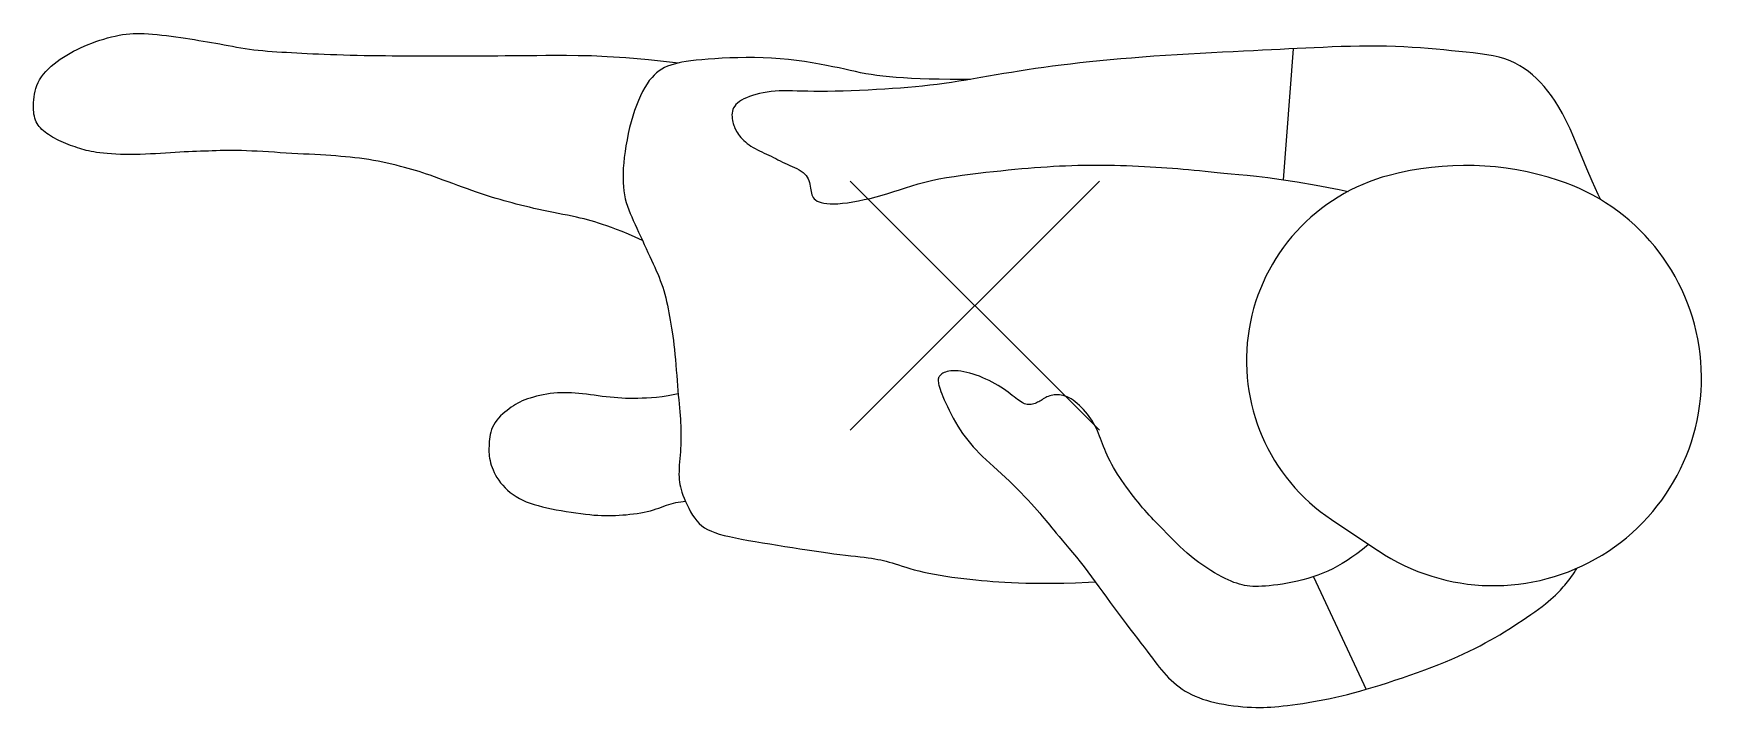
# Model space of a CAD drawing. Header units: inches. Extents: x -30 to 556, y -401 to 74.
# Drawn here: x 125.7 to 176.4, y -368.5 to -348 of the extents above; entities that cross this region are included whole.
import ezdxf

# ---------------------------------------------------------------- set-up
doc = ezdxf.new("R2010")
doc.units = ezdxf.units.IN
doc.header["$MEASUREMENT"] = 0
doc.layers.add('Block origin', color=7, linetype='Continuous')
doc.styles.add('ATTR', font='romans.shx', dxfattribs={"width": 0.8, "height": 1.735066})

# ---------------------------------------------------------------- blocks, each defined once
blk = doc.blocks.new('Person 7 Woman Sitting PV')
at = {"color": 7}
for p, q in [((-26.258, 8.106), (-26.141, 8.137)), ((-26.141, 8.137), (-26.025, 8.164)), ((-26.025, 8.164), (-25.913, 8.187)), ((-25.913, 8.187), (-25.803, 8.216)), ((-25.803, 8.216), (-25.696, 8.22)), ((-25.696, 8.22), (-25.59, 8.231)), ((-25.59, 8.231), (-25.483, 8.238)), ((-25.483, 8.238), (-25.375, 8.242)), ((-25.375, 8.242), (-25.263, 8.242)), ((-25.263, 8.242), (-25.147, 8.238)), ((-25.147, 8.238), (-25.025, 8.231)), ((-25.025, 8.231), (-24.896, 8.221)), ((-24.896, 8.221), (-24.761, 8.209)), ((-24.761, 8.209), (-24.621, 8.194)), ((-24.621, 8.194), (-24.478, 8.177)), ((-24.478, 8.177), (-24.334, 8.158)), ((-24.334, 8.158), (-24.189, 8.139)), ((-24.189, 8.139), (-24.045, 8.118)), ((-27.497, 7.589), (-27.395, 7.649)), ((-27.395, 7.649), (-27.291, 7.705)), ((-27.291, 7.705), (-27.184, 7.76)), ((-27.184, 7.76), (-27.076, 7.811)), ((-27.076, 7.811), (-26.964, 7.861)), ((-26.964, 7.861), (-26.85, 7.908)), ((-26.85, 7.908), (-26.734, 7.953)), ((-26.734, 7.953), (-26.616, 7.995)), ((-26.616, 7.995), (-26.497, 8.035)), ((-26.497, 8.035), (-26.377, 8.072)), ((-26.377, 8.072), (-26.258, 8.106)), ((-24.045, 8.118), (-23.903, 8.097)), ((-23.903, 8.097), (-23.764, 8.076)), ((-23.764, 8.076), (-23.629, 8.055)), ((-23.629, 8.055), (-23.496, 8.034)), ((-23.496, 8.034), (-23.366, 8.013)), ((-23.366, 8.013), (-23.238, 7.991)), ((-23.238, 7.991), (-23.111, 7.969)), ((-23.111, 7.969), (-22.984, 7.947)), ((-22.984, 7.947), (-22.859, 7.924)), ((-22.859, 7.924), (-22.733, 7.901)), ((-22.733, 7.901), (-22.607, 7.878)), ((-22.607, 7.878), (-22.481, 7.854)), ((-22.481, 7.854), (-22.353, 7.832)), ((-22.353, 7.832), (-22.225, 7.81)), ((-22.225, 7.81), (-22.096, 7.789)), ((-22.096, 7.789), (-21.964, 7.769)), ((-21.964, 7.769), (-21.831, 7.751)), ((-21.831, 7.751), (-21.696, 7.736)), ((-21.696, 7.736), (-21.559, 7.722)), ((-21.559, 7.722), (-21.42, 7.709)), ((-21.42, 7.709), (-21.278, 7.698)), ((-21.278, 7.698), (-21.134, 7.688)), ((-21.134, 7.688), (-20.987, 7.679)), ((-20.987, 7.679), (-20.839, 7.671)), ((-20.839, 7.671), (-20.687, 7.662)), ((-20.687, 7.662), (-20.533, 7.654)), ((-20.533, 7.654), (-20.375, 7.645)), ((-20.375, 7.645), (-20.213, 7.637)), ((-20.213, 7.637), (-20.047, 7.629)), ((-20.047, 7.629), (-19.875, 7.622)), ((-19.875, 7.622), (-19.697, 7.614)), ((-19.697, 7.614), (-19.512, 7.607)), ((6.471, 7.617), (6.12, 7.596)), ((6.82, 7.636), (6.471, 7.617)), ((7.164, 7.655), (6.82, 7.636)), ((7.5, 7.672), (7.164, 7.655)), ((7.824, 7.689), (7.5, 7.672)), ((8.135, 7.704), (7.824, 7.689)), ((8.43, 7.719), (8.135, 7.704)), ((8.712, 7.733), (8.43, 7.719)), ((8.982, 7.747), (8.712, 7.733)), ((9.245, 7.76), (8.982, 7.747)), ((9.503, 7.772), (9.245, 7.76)), ((9.347, 3.807), (9.65, 7.779)), ((9.758, 7.785), (9.503, 7.772)), ((10.015, 7.797), (9.758, 7.785)), ((10.276, 7.809), (10.015, 7.797)), ((10.544, 7.821), (10.276, 7.809)), ((10.815, 7.833), (10.544, 7.821)), ((11.09, 7.843), (10.815, 7.833)), ((11.368, 7.851), (11.09, 7.843)), ((11.645, 7.858), (11.368, 7.851)), ((11.922, 7.861), (11.645, 7.858)), ((12.196, 7.861), (11.922, 7.861)), ((12.465, 7.858), (12.196, 7.861)), ((12.729, 7.849), (12.465, 7.858)), ((12.987, 7.837), (12.729, 7.849)), ((13.239, 7.822), (12.987, 7.837)), ((13.486, 7.804), (13.239, 7.822)), ((13.728, 7.784), (13.486, 7.804)), ((13.966, 7.763), (13.728, 7.784)), ((14.199, 7.742), (13.966, 7.763)), ((14.428, 7.72), (14.199, 7.742)), ((14.654, 7.699), (14.428, 7.72)), ((14.874, 7.678), (14.654, 7.699)), ((15.089, 7.655), (14.874, 7.678)), ((15.297, 7.628), (15.089, 7.655)), ((15.497, 7.598), (15.297, 7.628)), ((-28.13, 7.091), (-28.052, 7.17)), ((-28.052, 7.17), (-27.969, 7.247)), ((-27.969, 7.247), (-27.881, 7.321)), ((-27.881, 7.321), (-27.789, 7.393)), ((-27.789, 7.393), (-27.693, 7.461)), ((-27.693, 7.461), (-27.596, 7.527)), ((-27.596, 7.527), (-27.497, 7.589)), ((-19.512, 7.607), (-19.319, 7.601)), ((-19.319, 7.601), (-19.119, 7.595)), ((-19.119, 7.595), (-18.911, 7.589)), ((-18.911, 7.589), (-18.7, 7.584)), ((-18.7, 7.584), (-18.486, 7.58)), ((-18.486, 7.58), (-18.271, 7.576)), ((-18.271, 7.576), (-18.058, 7.572)), ((-18.058, 7.572), (-17.849, 7.57)), ((-17.849, 7.57), (-17.644, 7.567)), ((-17.644, 7.567), (-17.447, 7.565)), ((-17.447, 7.565), (-17.255, 7.564)), ((-17.255, 7.564), (-17.067, 7.563)), ((-17.067, 7.563), (-16.882, 7.562)), ((-16.882, 7.562), (-16.697, 7.562)), ((-16.697, 7.562), (-16.511, 7.562)), ((-16.511, 7.562), (-16.323, 7.562)), ((-16.323, 7.562), (-16.131, 7.562)), ((-16.131, 7.562), (-15.934, 7.562)), ((-15.934, 7.562), (-15.731, 7.562)), ((-15.731, 7.562), (-15.524, 7.562)), ((-15.524, 7.562), (-15.313, 7.562)), ((-15.313, 7.562), (-15.099, 7.563)), ((-15.099, 7.563), (-14.883, 7.564)), ((-14.883, 7.564), (-14.665, 7.565)), ((-14.665, 7.565), (-14.445, 7.567)), ((-14.445, 7.567), (-14.225, 7.57)), ((-14.225, 7.57), (-14, 7.572)), ((-14, 7.572), (-13.768, 7.575)), ((-13.768, 7.575), (-13.524, 7.577)), ((-13.524, 7.577), (-13.266, 7.579)), ((-13.266, 7.579), (-12.99, 7.581)), ((-12.99, 7.581), (-12.692, 7.582)), ((-12.692, 7.582), (-12.368, 7.581)), ((-12.368, 7.581), (-12.013, 7.579)), ((-12.013, 7.579), (-11.609, 7.57)), ((-11.609, 7.57), (-11.133, 7.549)), ((-11.133, 7.549), (-10.564, 7.512)), ((-10.564, 7.512), (-9.883, 7.453)), ((-9.883, 7.453), (-9.067, 7.367)), ((-9.564, 7.111), (-9.641, 7.051)), ((-9.483, 7.163), (-9.564, 7.111)), ((-9.398, 7.209), (-9.483, 7.163)), ((-9.307, 7.249), (-9.398, 7.209)), ((-9.21, 7.284), (-9.307, 7.249)), ((-9.107, 7.316), (-9.21, 7.284)), ((-8.995, 7.344), (-9.107, 7.316)), ((-9.067, 7.367), (-8.952, 7.353)), ((-8.874, 7.369), (-8.995, 7.344)), ((-8.742, 7.391), (-8.874, 7.369)), ((-8.598, 7.411), (-8.742, 7.391)), ((-8.44, 7.43), (-8.598, 7.411)), ((-8.268, 7.446), (-8.44, 7.43)), ((-8.079, 7.462), (-8.268, 7.446)), ((-7.874, 7.476), (-8.079, 7.462)), ((-7.654, 7.49), (-7.874, 7.476)), ((-7.421, 7.5), (-7.654, 7.49)), ((-7.178, 7.508), (-7.421, 7.5)), ((-6.928, 7.512), (-7.178, 7.508)), ((-6.673, 7.512), (-6.928, 7.512)), ((-6.415, 7.506), (-6.673, 7.512)), ((1.586, 7.14), (1.345, 7.103)), ((1.834, 7.177), (1.586, 7.14)), ((2.087, 7.213), (1.834, 7.177)), ((2.347, 7.248), (2.087, 7.213)), ((2.615, 7.283), (2.347, 7.248)), ((2.892, 7.316), (2.615, 7.283)), ((3.178, 7.349), (2.892, 7.316)), ((3.474, 7.381), (3.178, 7.349)), ((3.779, 7.413), (3.474, 7.381)), ((4.093, 7.443), (3.779, 7.413)), ((4.414, 7.472), (4.093, 7.443)), ((4.743, 7.499), (4.414, 7.472)), ((5.078, 7.526), (4.743, 7.499)), ((5.421, 7.551), (5.078, 7.526)), ((5.768, 7.574), (5.421, 7.551)), ((6.12, 7.596), (5.768, 7.574)), ((15.689, 7.562), (15.497, 7.598)), ((15.872, 7.52), (15.689, 7.562)), ((16.044, 7.47), (15.872, 7.52)), ((16.205, 7.411), (16.044, 7.47)), ((16.356, 7.343), (16.205, 7.411)), ((16.498, 7.266), (16.356, 7.343)), ((16.633, 7.181), (16.498, 7.266)), ((16.761, 7.088), (16.633, 7.181)), ((-28.431, 6.58), (-28.402, 6.668)), ((-28.402, 6.668), (-28.364, 6.755)), ((-28.364, 6.755), (-28.319, 6.842)), ((-28.319, 6.842), (-28.264, 6.927)), ((-28.264, 6.927), (-28.201, 7.01)), ((-28.201, 7.01), (-28.13, 7.091)), ((-9.994, 6.606), (-10.06, 6.485)), ((-9.926, 6.716), (-9.994, 6.606)), ((-9.857, 6.816), (-9.926, 6.716)), ((-9.776, 6.904), (-9.857, 6.816)), ((-9.715, 6.982), (-9.776, 6.904)), ((-9.641, 7.051), (-9.715, 6.982)), ((-1.583, 6.648), (-1.803, 6.627)), ((-1.381, 6.863), (-1.66, 6.872)), ((-1.364, 6.672), (-1.583, 6.648)), ((-1.079, 6.856), (-1.381, 6.863)), ((-1.147, 6.698), (-1.364, 6.672)), ((-0.929, 6.727), (-1.147, 6.698)), ((-0.752, 6.851), (-1.079, 6.856)), ((-0.711, 6.759), (-0.929, 6.727)), ((-0.396, 6.85), (-0.752, 6.851)), ((-0.49, 6.793), (-0.711, 6.759)), ((-0.268, 6.829), (-0.49, 6.793)), ((-0.129, 6.853), (-0.396, 6.85)), ((-0.044, 6.867), (-0.268, 6.829)), ((0.182, 6.906), (-0.044, 6.867)), ((0.41, 6.946), (0.182, 6.906)), ((0.64, 6.986), (0.41, 6.946)), ((0.872, 7.026), (0.64, 6.986)), ((1.107, 7.065), (0.872, 7.026)), ((1.345, 7.103), (1.107, 7.065)), ((16.884, 6.986), (16.761, 7.088)), ((17.003, 6.877), (16.884, 6.986)), ((17.119, 6.759), (17.003, 6.877)), ((17.233, 6.634), (17.119, 6.759)), ((17.346, 6.499), (17.233, 6.634)), ((-28.501, 6.077), (-28.497, 6.155)), ((-28.497, 6.155), (-28.492, 6.236)), ((-28.492, 6.236), (-28.484, 6.32)), ((-28.484, 6.32), (-28.471, 6.405)), ((-28.471, 6.405), (-28.454, 6.492)), ((-28.454, 6.492), (-28.431, 6.58)), ((-10.188, 6.214), (-10.247, 6.065)), ((-10.125, 6.354), (-10.188, 6.214)), ((-10.06, 6.485), (-10.125, 6.354)), ((-7.233, 6.091), (-7.272, 6.042)), ((-7.185, 6.136), (-7.233, 6.091)), ((-7.129, 6.18), (-7.185, 6.136)), ((-7.065, 6.221), (-7.129, 6.18)), ((-6.993, 6.26), (-7.065, 6.221)), ((-6.914, 6.297), (-6.993, 6.26)), ((-6.827, 6.331), (-6.914, 6.297)), ((-6.732, 6.363), (-6.827, 6.331)), ((-6.631, 6.393), (-6.732, 6.363)), ((-6.524, 6.42), (-6.631, 6.393)), ((-6.411, 6.443), (-6.524, 6.42)), ((17.459, 6.352), (17.346, 6.499)), ((17.571, 6.19), (17.459, 6.352)), ((17.682, 6.013), (17.571, 6.19)), ((-28.501, 6.003), (-28.501, 6.077)), ((-28.499, 5.931), (-28.501, 6.003)), ((-28.495, 5.862), (-28.499, 5.931)), ((-28.487, 5.797), (-28.495, 5.862)), ((-28.475, 5.735), (-28.487, 5.797)), ((-28.46, 5.676), (-28.475, 5.735)), ((-28.442, 5.62), (-28.46, 5.676)), ((-28.419, 5.567), (-28.442, 5.62)), ((-10.357, 5.742), (-10.407, 5.569)), ((-10.304, 5.907), (-10.357, 5.742)), ((-10.247, 6.065), (-10.304, 5.907)), ((-7.352, 5.83), (-7.355, 5.774)), ((-7.355, 5.774), (-7.354, 5.718)), ((-7.354, 5.718), (-7.348, 5.663)), ((-7.343, 5.885), (-7.352, 5.83)), ((-7.348, 5.663), (-7.339, 5.609)), ((-7.327, 5.94), (-7.343, 5.885)), ((-7.339, 5.609), (-7.328, 5.556)), ((-7.304, 5.992), (-7.327, 5.94)), ((-7.272, 6.042), (-7.304, 5.992)), ((17.794, 5.816), (17.682, 6.013)), ((17.906, 5.599), (17.794, 5.816)), ((18.019, 5.358), (17.906, 5.599)), ((-28.392, 5.517), (-28.419, 5.567)), ((-28.361, 5.469), (-28.392, 5.517)), ((-28.326, 5.424), (-28.361, 5.469)), ((-28.287, 5.38), (-28.326, 5.424)), ((-28.245, 5.338), (-28.287, 5.38)), ((-28.2, 5.297), (-28.245, 5.338)), ((-28.151, 5.257), (-28.2, 5.297)), ((-28.1, 5.217), (-28.151, 5.257)), ((-28.045, 5.179), (-28.1, 5.217)), ((-27.987, 5.141), (-28.045, 5.179)), ((-27.926, 5.103), (-27.987, 5.141)), ((-27.865, 5.067), (-27.926, 5.103)), ((-10.494, 5.208), (-10.531, 5.025)), ((-10.453, 5.39), (-10.494, 5.208)), ((-10.407, 5.569), (-10.453, 5.39)), ((-7.328, 5.556), (-7.315, 5.516)), ((-7.315, 5.516), (-7.3, 5.457)), ((-7.3, 5.457), (-7.283, 5.41)), ((-7.283, 5.41), (-7.264, 5.364)), ((-7.264, 5.364), (-7.242, 5.319)), ((-7.242, 5.319), (-7.218, 5.274)), ((-7.218, 5.274), (-7.19, 5.23)), ((-7.19, 5.23), (-7.158, 5.186)), ((-7.158, 5.186), (-7.123, 5.139)), ((-7.123, 5.139), (-7.084, 5.093)), ((-7.084, 5.093), (-7.042, 5.047)), ((18.134, 5.093), (18.019, 5.358)), ((18.254, 4.801), (18.134, 5.093)), ((-27.8, 5.032), (-27.865, 5.067)), ((-27.734, 4.999), (-27.8, 5.032)), ((-27.666, 4.967), (-27.734, 4.999)), ((-27.596, 4.936), (-27.666, 4.967)), ((-27.525, 4.907), (-27.596, 4.936)), ((-27.453, 4.879), (-27.525, 4.907)), ((-27.382, 4.853), (-27.453, 4.879)), ((-27.31, 4.828), (-27.382, 4.853)), ((-27.239, 4.804), (-27.31, 4.828)), ((-27.17, 4.782), (-27.239, 4.804)), ((-27.102, 4.76), (-27.17, 4.782)), ((-27.035, 4.74), (-27.102, 4.76)), ((-26.97, 4.72), (-27.035, 4.74)), ((-26.903, 4.702), (-26.97, 4.72)), ((-26.833, 4.685), (-26.903, 4.702)), ((-26.759, 4.669), (-26.833, 4.685)), ((-26.679, 4.653), (-26.759, 4.669)), ((-26.591, 4.639), (-26.679, 4.653)), ((-26.493, 4.626), (-26.591, 4.639)), ((-26.385, 4.614), (-26.493, 4.626)), ((-26.268, 4.604), (-26.385, 4.614)), ((-26.141, 4.594), (-26.268, 4.604)), ((-26.007, 4.586), (-26.141, 4.594)), ((-25.867, 4.581), (-26.007, 4.586)), ((-25.722, 4.577), (-25.867, 4.581)), ((-25.573, 4.575), (-25.722, 4.577)), ((-25.421, 4.576), (-25.573, 4.575)), ((-25.268, 4.579), (-25.421, 4.576)), ((-25.113, 4.585), (-25.268, 4.579)), ((-24.959, 4.592), (-25.113, 4.585)), ((-24.806, 4.6), (-24.959, 4.592)), ((-24.654, 4.61), (-24.806, 4.6)), ((-24.504, 4.619), (-24.654, 4.61)), ((-24.358, 4.629), (-24.504, 4.619)), ((-24.215, 4.637), (-24.358, 4.629)), ((-24.076, 4.645), (-24.215, 4.637)), ((-23.944, 4.652), (-24.076, 4.645)), ((-23.814, 4.658), (-23.944, 4.652)), ((-23.687, 4.664), (-23.814, 4.658)), ((-23.563, 4.669), (-23.687, 4.664)), ((-23.442, 4.674), (-23.563, 4.669)), ((-23.323, 4.678), (-23.442, 4.674)), ((-23.205, 4.682), (-23.323, 4.678)), ((-23.088, 4.686), (-23.205, 4.682)), ((-22.971, 4.69), (-23.088, 4.686)), ((-22.853, 4.693), (-22.971, 4.69)), ((-22.732, 4.696), (-22.853, 4.693)), ((-22.607, 4.698), (-22.732, 4.696)), ((-22.478, 4.698), (-22.607, 4.698)), ((-22.343, 4.696), (-22.478, 4.698)), ((-22.2, 4.693), (-22.343, 4.696)), ((-22.049, 4.688), (-22.2, 4.693)), ((-21.892, 4.681), (-22.049, 4.688)), ((-21.728, 4.673), (-21.892, 4.681)), ((-21.559, 4.663), (-21.728, 4.673)), ((-21.386, 4.653), (-21.559, 4.663)), ((-21.21, 4.642), (-21.386, 4.653)), ((-21.032, 4.631), (-21.21, 4.642)), ((-20.854, 4.621), (-21.032, 4.631)), ((-20.677, 4.61), (-20.854, 4.621)), ((-20.5, 4.601), (-20.677, 4.61)), ((-20.326, 4.591), (-20.5, 4.601)), ((-20.153, 4.582), (-20.326, 4.591)), ((-19.983, 4.572), (-20.153, 4.582)), ((-19.816, 4.563), (-19.983, 4.572)), ((-10.591, 4.663), (-10.614, 4.488)), ((-10.564, 4.843), (-10.591, 4.663)), ((-10.531, 5.025), (-10.564, 4.843)), ((-7.042, 5.047), (-6.996, 5.001)), ((-6.996, 5.001), (-6.946, 4.956)), ((-6.946, 4.956), (-6.893, 4.912)), ((-6.893, 4.912), (-6.838, 4.87)), ((-6.838, 4.87), (-6.779, 4.829)), ((-6.779, 4.829), (-6.716, 4.791)), ((-6.716, 4.791), (-6.652, 4.756)), ((-6.652, 4.756), (-6.585, 4.72)), ((-6.585, 4.72), (-6.517, 4.686)), ((-6.517, 4.686), (-6.448, 4.653)), ((-6.448, 4.653), (-6.377, 4.62)), ((18.384, 4.483), (18.254, 4.801)), ((-19.655, 4.553), (-19.816, 4.563)), ((-19.498, 4.543), (-19.655, 4.553)), ((-19.345, 4.532), (-19.498, 4.543)), ((-19.197, 4.52), (-19.345, 4.532)), ((-19.053, 4.508), (-19.197, 4.52)), ((-18.911, 4.494), (-19.053, 4.508)), ((-18.771, 4.478), (-18.911, 4.494)), ((-18.632, 4.461), (-18.771, 4.478)), ((-18.493, 4.442), (-18.632, 4.461)), ((-18.353, 4.42), (-18.493, 4.442)), ((-18.212, 4.396), (-18.353, 4.42)), ((-18.071, 4.369), (-18.212, 4.396)), ((-17.93, 4.341), (-18.071, 4.369)), ((-17.791, 4.311), (-17.93, 4.341)), ((-17.654, 4.28), (-17.791, 4.311)), ((-17.521, 4.249), (-17.654, 4.28)), ((-17.393, 4.217), (-17.521, 4.249)), ((-17.27, 4.185), (-17.393, 4.217)), ((-17.154, 4.154), (-17.27, 4.185)), ((-17.043, 4.123), (-17.154, 4.154)), ((-16.934, 4.091), (-17.043, 4.123)), ((-16.826, 4.058), (-16.934, 4.091)), ((-10.645, 4.161), (-10.652, 4.011)), ((-10.632, 4.32), (-10.645, 4.161)), ((-10.614, 4.488), (-10.632, 4.32)), ((0.334, 4.037), (0.565, 4.062)), ((0.565, 4.062), (0.788, 4.086)), ((0.788, 4.086), (1.004, 4.107)), ((1.004, 4.107), (1.213, 4.128)), ((1.213, 4.128), (1.416, 4.147)), ((1.416, 4.147), (1.615, 4.164)), ((1.615, 4.164), (1.809, 4.18)), ((1.809, 4.18), (2, 4.196)), ((2, 4.196), (2.189, 4.207)), ((2.189, 4.207), (2.376, 4.219)), ((2.376, 4.219), (2.562, 4.229)), ((2.562, 4.229), (2.747, 4.237)), ((2.747, 4.237), (2.931, 4.244)), ((2.931, 4.244), (3.115, 4.249)), ((3.115, 4.249), (3.299, 4.253)), ((3.299, 4.253), (3.483, 4.255)), ((3.483, 4.255), (3.667, 4.256)), ((3.667, 4.256), (3.853, 4.255)), ((3.853, 4.255), (4.038, 4.253)), ((4.038, 4.253), (4.223, 4.249)), ((4.223, 4.249), (4.408, 4.245)), ((4.408, 4.245), (4.591, 4.239)), ((4.591, 4.239), (4.773, 4.232)), ((4.773, 4.232), (4.953, 4.224)), ((4.953, 4.224), (5.13, 4.215)), ((5.13, 4.215), (5.304, 4.206)), ((5.304, 4.206), (5.476, 4.196)), ((5.476, 4.196), (5.645, 4.185)), ((5.645, 4.185), (5.812, 4.173)), ((5.812, 4.173), (5.978, 4.161)), ((5.978, 4.161), (6.143, 4.147)), ((6.143, 4.147), (6.307, 4.133)), ((6.307, 4.133), (6.471, 4.119)), ((6.471, 4.119), (6.635, 4.103)), ((6.635, 4.103), (6.801, 4.087)), ((6.801, 4.087), (6.972, 4.07)), ((6.972, 4.07), (7.151, 4.051)), ((18.527, 4.138), (18.384, 4.483)), ((18.688, 3.766), (18.527, 4.138)), ((-16.718, 4.023), (-16.826, 4.058)), ((-16.606, 3.985), (-16.718, 4.023)), ((-16.489, 3.945), (-16.606, 3.985)), ((-16.366, 3.901), (-16.489, 3.945)), ((-16.234, 3.853), (-16.366, 3.901)), ((-16.095, 3.802), (-16.234, 3.853)), ((-15.951, 3.748), (-16.095, 3.802)), ((-15.805, 3.694), (-15.951, 3.748)), ((-15.657, 3.639), (-15.805, 3.694)), ((-15.51, 3.586), (-15.657, 3.639)), ((-15.366, 3.532), (-15.51, 3.586)), ((-10.652, 4.011), (-10.654, 3.867)), ((-10.654, 3.867), (-10.65, 3.731)), ((-10.65, 3.731), (-10.642, 3.601)), ((-10.642, 3.601), (-10.628, 3.476)), ((-1.719, 3.683), (-1.519, 3.737)), ((-1.519, 3.737), (-1.309, 3.787)), ((-1.309, 3.787), (-1.089, 3.834)), ((-1.089, 3.834), (-0.86, 3.876)), ((-0.86, 3.876), (-0.624, 3.914)), ((-0.624, 3.914), (-0.384, 3.949)), ((-0.384, 3.949), (-0.143, 3.981)), ((-0.143, 3.981), (0.097, 4.01)), ((0.097, 4.01), (0.334, 4.037)), ((7.151, 4.051), (7.339, 4.032)), ((7.339, 4.032), (7.539, 4.012)), ((7.539, 4.012), (7.754, 3.991)), ((7.754, 3.991), (7.986, 3.969)), ((7.986, 3.969), (8.239, 3.945)), ((8.239, 3.945), (8.527, 3.915)), ((8.527, 3.915), (8.865, 3.875)), ((8.865, 3.875), (9.269, 3.819)), ((9.269, 3.819), (9.754, 3.744)), ((9.754, 3.744), (10.336, 3.644)), ((10.336, 3.644), (11.03, 3.516)), ((18.87, 3.366), (18.688, 3.766)), ((-15.227, 3.482), (-15.366, 3.532)), ((-15.094, 3.436), (-15.227, 3.482)), ((-14.967, 3.393), (-15.094, 3.436)), ((-14.844, 3.352), (-14.967, 3.393)), ((-14.724, 3.314), (-14.844, 3.352)), ((-14.607, 3.278), (-14.724, 3.314)), ((-14.49, 3.243), (-14.607, 3.278)), ((-14.374, 3.209), (-14.49, 3.243)), ((-14.255, 3.175), (-14.374, 3.209)), ((-14.135, 3.142), (-14.255, 3.175)), ((-14.011, 3.108), (-14.135, 3.142)), ((-13.885, 3.075), (-14.011, 3.108)), ((-13.756, 3.042), (-13.885, 3.075)), ((-10.628, 3.476), (-10.608, 3.355)), ((-10.608, 3.355), (-10.584, 3.238)), ((-10.584, 3.238), (-10.554, 3.126)), ((-10.554, 3.126), (-10.519, 3.013)), ((11.03, 3.516), (11.303, 3.46)), ((18.947, 3.207), (18.87, 3.366)), ((-13.623, 3.009), (-13.756, 3.042)), ((-13.488, 2.977), (-13.623, 3.009)), ((-13.349, 2.945), (-13.488, 2.977)), ((-13.206, 2.913), (-13.349, 2.945)), ((-13.06, 2.882), (-13.206, 2.913)), ((-12.912, 2.851), (-13.06, 2.882)), ((-12.763, 2.821), (-12.912, 2.851)), ((-12.616, 2.792), (-12.763, 2.821)), ((-12.471, 2.763), (-12.616, 2.792)), ((-12.33, 2.734), (-12.471, 2.763)), ((-12.195, 2.706), (-12.33, 2.734)), ((-12.067, 2.679), (-12.195, 2.706)), ((-11.947, 2.652), (-12.067, 2.679)), ((-11.834, 2.624), (-11.947, 2.652)), ((-11.725, 2.596), (-11.834, 2.624)), ((-11.617, 2.566), (-11.725, 2.596)), ((-11.507, 2.534), (-11.617, 2.566)), ((-10.519, 3.013), (-10.48, 2.903)), ((-10.48, 2.903), (-10.437, 2.793)), ((-10.437, 2.793), (-10.391, 2.683)), ((-10.391, 2.683), (-10.342, 2.572)), ((-10.342, 2.572), (-10.29, 2.458)), ((-11.393, 2.498), (-11.507, 2.534)), ((-11.273, 2.458), (-11.393, 2.498)), ((-11.143, 2.414), (-11.273, 2.458)), ((-11.002, 2.363), (-11.143, 2.414)), ((-10.847, 2.306), (-11.002, 2.363)), ((-10.677, 2.239), (-10.847, 2.306)), ((-10.489, 2.161), (-10.677, 2.239)), ((-10.282, 2.071), (-10.489, 2.161)), ((-10.29, 2.458), (-10.236, 2.342)), ((-10.066, 1.971), (-10.282, 2.071)), ((-10.236, 2.342), (-10.181, 2.222)), ((-10.181, 2.222), (-10.125, 2.1)), ((-10.125, 2.1), (-10.068, 1.976)), ((-10.068, 1.976), (-10.011, 1.851)), ((-10.011, 1.851), (-9.955, 1.728)), ((-9.955, 1.728), (-9.899, 1.606)), ((-9.899, 1.606), (-9.844, 1.487)), ((-9.844, 1.487), (-9.792, 1.373)), ((-9.792, 1.373), (-9.742, 1.263)), ((-9.742, 1.263), (-9.693, 1.158)), ((-9.693, 1.158), (-9.648, 1.056)), ((-9.648, 1.056), (-9.604, 0.956)), ((-9.604, 0.956), (-9.563, 0.857)), ((-9.563, 0.857), (-9.524, 0.759)), ((-9.524, 0.759), (-9.487, 0.659)), ((-9.487, 0.659), (-9.453, 0.557)), ((-9.453, 0.557), (-9.42, 0.453)), ((-9.42, 0.453), (-9.39, 0.346)), ((-9.39, 0.346), (-9.362, 0.236)), ((-9.362, 0.236), (-9.335, 0.125)), ((-9.335, 0.125), (-9.31, 0.013)), ((-9.31, 0.013), (-9.287, -0.101)), ((-9.287, -0.101), (-9.264, -0.216)), ((-9.264, -0.216), (-9.243, -0.331)), ((-9.243, -0.331), (-9.222, -0.446)), ((-9.222, -0.446), (-9.202, -0.562)), ((-9.202, -0.562), (-9.182, -0.68)), ((-9.182, -0.68), (-9.164, -0.801)), ((-9.164, -0.801), (-9.146, -0.926)), ((-9.146, -0.926), (-9.129, -1.056)), ((-9.129, -1.056), (-9.113, -1.191)), ((-9.113, -1.191), (-9.097, -1.332)), ((-9.097, -1.332), (-9.082, -1.481)), ((-9.082, -1.481), (-9.068, -1.636)), ((-9.068, -1.636), (-9.055, -1.794)), ((-9.055, -1.794), (-9.042, -1.954)), ((-9.042, -1.954), (-9.029, -2.114)), ((-0.889, -2.014), (-0.931, -2.032)), ((-0.842, -1.999), (-0.889, -2.014)), ((-0.788, -1.987), (-0.842, -1.999)), ((-0.727, -1.978), (-0.788, -1.987)), ((-0.661, -1.975), (-0.727, -1.978)), ((-0.587, -1.974), (-0.661, -1.975)), ((-0.509, -1.981), (-0.587, -1.974)), ((-0.426, -1.991), (-0.509, -1.981)), ((-0.338, -2.005), (-0.426, -1.991)), ((-0.247, -2.024), (-0.338, -2.005)), ((-0.153, -2.047), (-0.247, -2.024)), ((-9.029, -2.114), (-9.016, -2.273)), ((-9.016, -2.273), (-9.004, -2.427)), ((-9.004, -2.427), (-8.992, -2.576)), ((-1.111, -2.228), (-1.113, -2.257)), ((-1.113, -2.257), (-1.112, -2.289)), ((-1.112, -2.289), (-1.107, -2.326)), ((-1.106, -2.203), (-1.111, -2.228)), ((-1.107, -2.326), (-1.1, -2.368)), ((-1.098, -2.179), (-1.106, -2.203)), ((-1.1, -2.368), (-1.088, -2.416)), ((-1.086, -2.158), (-1.098, -2.179)), ((-1.088, -2.416), (-1.074, -2.47)), ((-1.07, -2.137), (-1.086, -2.158)), ((-1.074, -2.47), (-1.055, -2.531)), ((-1.051, -2.116), (-1.07, -2.137)), ((-1.055, -2.531), (-1.031, -2.599)), ((-1.027, -2.094), (-1.051, -2.116)), ((-1, -2.073), (-1.027, -2.094)), ((-0.968, -2.052), (-1, -2.073)), ((-0.931, -2.032), (-0.968, -2.052)), ((-0.057, -2.075), (-0.153, -2.047)), ((0.041, -2.108), (-0.057, -2.075)), ((0.139, -2.144), (0.041, -2.108)), ((0.237, -2.185), (0.139, -2.144)), ((0.335, -2.228), (0.237, -2.185)), ((0.431, -2.274), (0.335, -2.228)), ((0.525, -2.322), (0.431, -2.274)), ((0.616, -2.372), (0.525, -2.322)), ((0.702, -2.423), (0.616, -2.372)), ((0.785, -2.474), (0.702, -2.423)), ((0.863, -2.526), (0.785, -2.474)), ((0.937, -2.578), (0.863, -2.526)), ((-13.971, -3.036), (-14.035, -3.079)), ((-13.907, -2.996), (-13.971, -3.036)), ((-13.842, -2.958), (-13.907, -2.996)), ((-13.774, -2.923), (-13.842, -2.958)), ((-13.703, -2.891), (-13.774, -2.923)), ((-13.627, -2.859), (-13.703, -2.891)), ((-13.546, -2.829), (-13.627, -2.859)), ((-13.46, -2.801), (-13.546, -2.829)), ((-13.368, -2.773), (-13.46, -2.801)), ((-13.271, -2.748), (-13.368, -2.773)), ((-13.17, -2.724), (-13.271, -2.748)), ((-13.067, -2.703), (-13.17, -2.724)), ((-12.962, -2.684), (-13.067, -2.703)), ((-12.855, -2.669), (-12.962, -2.684)), ((-12.748, -2.656), (-12.855, -2.669)), ((-12.642, -2.648), (-12.748, -2.656)), ((-12.535, -2.643), (-12.642, -2.648)), ((-12.428, -2.641), (-12.535, -2.643)), ((-12.321, -2.642), (-12.428, -2.641)), ((-12.213, -2.646), (-12.321, -2.642)), ((-12.103, -2.652), (-12.213, -2.646)), ((-11.991, -2.662), (-12.103, -2.652)), ((-11.877, -2.673), (-11.991, -2.662)), ((-11.761, -2.687), (-11.877, -2.673)), ((-11.642, -2.702), (-11.761, -2.687)), ((-11.523, -2.718), (-11.642, -2.702)), ((-11.402, -2.734), (-11.523, -2.718)), ((-11.281, -2.75), (-11.402, -2.734)), ((-11.16, -2.765), (-11.281, -2.75)), ((-11.041, -2.779), (-11.16, -2.765)), ((-10.922, -2.79), (-11.041, -2.779)), ((-10.806, -2.799), (-10.922, -2.79)), ((-10.69, -2.806), (-10.806, -2.799)), ((-10.574, -2.811), (-10.69, -2.806)), ((-10.456, -2.813), (-10.574, -2.811)), ((-10.335, -2.813), (-10.456, -2.813)), ((-10.21, -2.811), (-10.335, -2.813)), ((-10.078, -2.807), (-10.21, -2.811)), ((-9.94, -2.802), (-10.078, -2.807)), ((-9.793, -2.794), (-9.94, -2.802)), ((-9.636, -2.782), (-9.793, -2.794)), ((-9.467, -2.764), (-9.636, -2.782)), ((-9.285, -2.737), (-9.467, -2.764)), ((-9.088, -2.697), (-9.285, -2.737)), ((-8.984, -2.671), (-9.088, -2.697)), ((-8.992, -2.576), (-8.98, -2.718)), ((-8.98, -2.718), (-8.968, -2.852)), ((-8.968, -2.852), (-8.957, -2.981)), ((-8.957, -2.981), (-8.946, -3.103)), ((-1.031, -2.599), (-1.003, -2.674)), ((-1.003, -2.674), (-0.969, -2.758)), ((-0.969, -2.758), (-0.929, -2.851)), ((-0.929, -2.851), (-0.884, -2.952)), ((-0.884, -2.952), (-0.833, -3.06)), ((1.006, -2.628), (0.937, -2.578)), ((1.072, -2.678), (1.006, -2.628)), ((1.133, -2.725), (1.072, -2.678)), ((1.19, -2.769), (1.133, -2.725)), ((1.244, -2.81), (1.19, -2.769)), ((1.293, -2.848), (1.244, -2.81)), ((1.34, -2.881), (1.293, -2.848)), ((1.384, -2.911), (1.34, -2.881)), ((1.426, -2.936), (1.384, -2.911)), ((1.466, -2.958), (1.426, -2.936)), ((1.505, -2.975), (1.466, -2.958)), ((1.544, -2.988), (1.505, -2.975)), ((1.583, -2.996), (1.544, -2.988)), ((1.623, -3), (1.583, -2.996)), ((1.663, -2.999), (1.623, -3)), ((1.703, -2.995), (1.663, -2.999)), ((1.744, -2.988), (1.703, -2.995)), ((1.784, -2.977), (1.744, -2.988)), ((1.823, -2.964), (1.784, -2.977)), ((1.861, -2.949), (1.823, -2.964)), ((1.898, -2.931), (1.861, -2.949)), ((1.934, -2.912), (1.898, -2.931)), ((1.968, -2.892), (1.934, -2.912)), ((2.003, -2.872), (1.968, -2.892)), ((2.037, -2.851), (2.003, -2.872)), ((2.071, -2.829), (2.037, -2.851)), ((2.106, -2.809), (2.071, -2.829)), ((2.143, -2.789), (2.106, -2.809)), ((2.181, -2.77), (2.143, -2.789)), ((2.221, -2.752), (2.181, -2.77)), ((2.264, -2.737), (2.221, -2.752)), ((2.309, -2.724), (2.264, -2.737)), ((2.356, -2.713), (2.309, -2.724)), ((2.404, -2.706), (2.356, -2.713)), ((2.455, -2.702), (2.404, -2.706)), ((2.507, -2.701), (2.455, -2.702)), ((2.561, -2.705), (2.507, -2.701)), ((2.616, -2.714), (2.561, -2.705)), ((2.673, -2.727), (2.616, -2.714)), ((2.731, -2.745), (2.673, -2.727)), ((2.79, -2.768), (2.731, -2.745)), ((2.85, -2.796), (2.79, -2.768)), ((2.912, -2.83), (2.85, -2.796)), ((2.974, -2.87), (2.912, -2.83)), ((3.037, -2.915), (2.974, -2.87)), ((3.101, -2.967), (3.037, -2.915)), ((3.165, -3.023), (3.101, -2.967)), ((3.229, -3.084), (3.165, -3.023)), ((-14.525, -3.541), (-14.568, -3.611)), ((-14.474, -3.473), (-14.525, -3.541)), ((-14.419, -3.408), (-14.474, -3.473)), ((-14.359, -3.345), (-14.419, -3.408)), ((-14.296, -3.285), (-14.359, -3.345)), ((-14.231, -3.229), (-14.296, -3.285)), ((-14.165, -3.175), (-14.231, -3.229)), ((-14.099, -3.125), (-14.165, -3.175)), ((-14.035, -3.079), (-14.099, -3.125)), ((-8.946, -3.103), (-8.935, -3.22)), ((-8.935, -3.22), (-8.926, -3.332)), ((-8.926, -3.332), (-8.918, -3.44)), ((-8.918, -3.44), (-8.911, -3.545)), ((-8.911, -3.545), (-8.906, -3.647)), ((-0.833, -3.06), (-0.777, -3.174)), ((-0.777, -3.174), (-0.716, -3.292)), ((-0.716, -3.292), (-0.653, -3.411)), ((-0.653, -3.411), (-0.586, -3.531)), ((-0.586, -3.531), (-0.517, -3.649)), ((3.291, -3.149), (3.229, -3.084)), ((3.351, -3.217), (3.291, -3.149)), ((3.409, -3.288), (3.351, -3.217)), ((3.463, -3.359), (3.409, -3.288)), ((3.514, -3.432), (3.463, -3.359)), ((3.56, -3.505), (3.514, -3.432)), ((3.603, -3.578), (3.56, -3.505)), ((-14.696, -4.052), (-14.703, -4.123)), ((-14.687, -3.979), (-14.696, -4.052)), ((-14.673, -3.905), (-14.687, -3.979)), ((-14.656, -3.831), (-14.673, -3.905)), ((-14.633, -3.756), (-14.656, -3.831)), ((-14.604, -3.683), (-14.633, -3.756)), ((-14.568, -3.611), (-14.604, -3.683)), ((-8.906, -3.647), (-8.902, -3.746)), ((-8.902, -3.746), (-8.9, -3.843)), ((-8.9, -4.036), (-8.902, -4.132)), ((-8.9, -3.843), (-8.899, -3.94)), ((-8.899, -3.94), (-8.9, -4.036)), ((-0.517, -3.649), (-0.445, -3.763)), ((-0.445, -3.763), (-0.371, -3.873)), ((-0.371, -3.873), (-0.296, -3.978)), ((-0.296, -3.978), (-0.217, -4.08)), ((3.641, -3.651), (3.603, -3.578)), ((3.678, -3.725), (3.641, -3.651)), ((3.711, -3.799), (3.678, -3.725)), ((3.743, -3.875), (3.711, -3.799)), ((3.774, -3.952), (3.743, -3.875)), ((3.805, -4.03), (3.774, -3.952)), ((3.835, -4.109), (3.805, -4.03)), ((-14.711, -4.257), (-14.714, -4.32)), ((-14.714, -4.32), (-14.714, -4.381)), ((-14.714, -4.381), (-14.713, -4.442)), ((-14.713, -4.442), (-14.709, -4.503)), ((-14.708, -4.191), (-14.711, -4.257)), ((-14.709, -4.503), (-14.702, -4.565)), ((-14.703, -4.123), (-14.708, -4.191)), ((-14.702, -4.565), (-14.693, -4.628)), ((-8.926, -4.531), (-8.934, -4.634)), ((-8.918, -4.429), (-8.926, -4.531)), ((-8.911, -4.328), (-8.918, -4.429)), ((-8.906, -4.229), (-8.911, -4.328)), ((-8.902, -4.132), (-8.906, -4.229)), ((-0.217, -4.08), (-0.136, -4.179)), ((-0.136, -4.179), (-0.05, -4.277)), ((-0.05, -4.277), (0.039, -4.374)), ((0.039, -4.374), (0.134, -4.472)), ((0.134, -4.472), (0.234, -4.571)), ((3.866, -4.19), (3.835, -4.109)), ((3.898, -4.273), (3.866, -4.19)), ((3.932, -4.358), (3.898, -4.273)), ((3.968, -4.444), (3.932, -4.358)), ((4.007, -4.533), (3.968, -4.444)), ((4.049, -4.623), (4.007, -4.533)), ((-14.693, -4.628), (-14.68, -4.693)), ((-14.68, -4.693), (-14.663, -4.762)), ((-14.663, -4.762), (-14.643, -4.833)), ((-14.643, -4.833), (-14.618, -4.906)), ((-14.618, -4.906), (-14.588, -4.981)), ((-14.588, -4.981), (-14.554, -5.058)), ((-14.554, -5.058), (-14.514, -5.135)), ((-8.958, -5.024), (-8.96, -5.112)), ((-8.954, -4.931), (-8.958, -5.024)), ((-8.949, -4.835), (-8.954, -4.931)), ((-8.942, -4.735), (-8.949, -4.835)), ((-8.934, -4.634), (-8.942, -4.735)), ((0.234, -4.571), (0.34, -4.672)), ((0.34, -4.672), (0.451, -4.775)), ((0.451, -4.775), (0.566, -4.88)), ((0.566, -4.88), (0.683, -4.988)), ((0.683, -4.988), (0.803, -5.097)), ((4.096, -4.716), (4.049, -4.623)), ((4.146, -4.811), (4.096, -4.716)), ((4.201, -4.908), (4.146, -4.811)), ((4.259, -5.006), (4.201, -4.908)), ((4.321, -5.105), (4.259, -5.006)), ((-14.514, -5.135), (-14.469, -5.213)), ((-14.469, -5.213), (-14.416, -5.29)), ((-14.416, -5.29), (-14.36, -5.367)), ((-14.36, -5.367), (-14.296, -5.443)), ((-14.296, -5.443), (-14.226, -5.518)), ((-14.226, -5.518), (-14.151, -5.59)), ((-8.96, -5.112), (-8.958, -5.194)), ((-8.958, -5.194), (-8.953, -5.271)), ((-8.953, -5.271), (-8.945, -5.346)), ((-8.945, -5.346), (-8.933, -5.421)), ((-8.933, -5.421), (-8.916, -5.495)), ((-8.916, -5.495), (-8.895, -5.573)), ((-8.895, -5.573), (-8.869, -5.654)), ((0.803, -5.097), (0.924, -5.208)), ((0.924, -5.208), (1.044, -5.32)), ((1.044, -5.32), (1.163, -5.435)), ((1.163, -5.435), (1.28, -5.55)), ((1.28, -5.55), (1.394, -5.666)), ((4.385, -5.204), (4.321, -5.105)), ((4.451, -5.303), (4.385, -5.204)), ((4.519, -5.402), (4.451, -5.303)), ((4.588, -5.499), (4.519, -5.402)), ((4.658, -5.595), (4.588, -5.499)), ((-14.151, -5.59), (-14.069, -5.659)), ((-14.069, -5.659), (-13.982, -5.724)), ((-13.982, -5.724), (-13.89, -5.786)), ((-13.89, -5.786), (-13.792, -5.843)), ((-13.792, -5.843), (-13.689, -5.895)), ((-13.689, -5.895), (-13.581, -5.942)), ((-13.581, -5.942), (-13.467, -5.985)), ((-13.467, -5.985), (-13.348, -6.024)), ((-13.348, -6.024), (-13.224, -6.06)), ((-13.224, -6.06), (-13.095, -6.094)), ((-9.491, -6.105), (-9.415, -6.077)), ((-9.415, -6.077), (-9.342, -6.051)), ((-9.342, -6.051), (-9.27, -6.027)), ((-9.27, -6.027), (-9.199, -6.005)), ((-9.199, -6.005), (-9.128, -5.986)), ((-9.128, -5.986), (-9.057, -5.969)), ((-9.057, -5.969), (-8.983, -5.955)), ((-8.983, -5.955), (-8.906, -5.942)), ((-8.906, -5.942), (-8.828, -5.931)), ((-8.869, -5.654), (-8.839, -5.742)), ((-8.839, -5.742), (-8.803, -5.836)), ((-8.828, -5.931), (-8.766, -5.925)), ((-8.803, -5.836), (-8.762, -5.936)), ((-8.762, -5.936), (-8.716, -6.038)), ((-8.716, -6.038), (-8.665, -6.142)), ((1.394, -5.666), (1.503, -5.781)), ((1.503, -5.781), (1.608, -5.893)), ((1.608, -5.893), (1.708, -6.001)), ((1.708, -6.001), (1.8, -6.105)), ((4.729, -5.69), (4.658, -5.595)), ((4.8, -5.782), (4.729, -5.69)), ((4.87, -5.872), (4.8, -5.782)), ((4.94, -5.959), (4.87, -5.872)), ((5.01, -6.043), (4.94, -5.959)), ((5.078, -6.124), (5.01, -6.043)), ((-13.095, -6.094), (-12.96, -6.124)), ((-12.96, -6.124), (-12.821, -6.154)), ((-12.821, -6.154), (-12.676, -6.184)), ((-12.676, -6.184), (-12.528, -6.212)), ((-12.528, -6.212), (-12.378, -6.237)), ((-12.378, -6.237), (-12.227, -6.261)), ((-12.227, -6.261), (-12.079, -6.283)), ((-12.079, -6.283), (-11.934, -6.303)), ((-11.934, -6.303), (-11.793, -6.32)), ((-11.793, -6.32), (-11.659, -6.334)), ((-11.659, -6.334), (-11.534, -6.345)), ((-11.534, -6.345), (-11.415, -6.353)), ((-11.415, -6.353), (-11.302, -6.358)), ((-11.302, -6.358), (-11.193, -6.361)), ((-11.193, -6.361), (-11.086, -6.362)), ((-11.086, -6.362), (-10.982, -6.36)), ((-10.982, -6.36), (-10.877, -6.356)), ((-10.877, -6.356), (-10.772, -6.351)), ((-10.772, -6.351), (-10.664, -6.344)), ((-10.664, -6.344), (-10.554, -6.335)), ((-10.554, -6.335), (-10.444, -6.324)), ((-10.444, -6.324), (-10.334, -6.312)), ((-10.334, -6.312), (-10.226, -6.297)), ((-10.226, -6.297), (-10.119, -6.28)), ((-10.119, -6.28), (-10.016, -6.261)), ((-10.016, -6.261), (-9.918, -6.239)), ((-9.918, -6.239), (-9.824, -6.215)), ((-9.824, -6.215), (-9.735, -6.189)), ((-9.735, -6.189), (-9.65, -6.161)), ((-9.65, -6.161), (-9.569, -6.133)), ((-9.569, -6.133), (-9.491, -6.105)), ((-8.665, -6.142), (-8.61, -6.245)), ((-8.61, -6.245), (-8.55, -6.345)), ((-8.55, -6.345), (-8.476, -6.439)), ((-8.476, -6.439), (-8.418, -6.525)), ((-8.418, -6.525), (-8.347, -6.602)), ((1.8, -6.105), (1.886, -6.202)), ((1.886, -6.202), (1.963, -6.291)), ((1.963, -6.291), (2.031, -6.371)), ((2.031, -6.371), (2.093, -6.446)), ((2.093, -6.446), (2.151, -6.516)), ((2.151, -6.516), (2.207, -6.584)), ((2.207, -6.584), (2.264, -6.654)), ((5.146, -6.202), (5.078, -6.124)), ((5.212, -6.276), (5.146, -6.202)), ((5.277, -6.348), (5.212, -6.276)), ((5.343, -6.418), (5.277, -6.348)), ((5.41, -6.489), (5.343, -6.418)), ((5.48, -6.561), (5.41, -6.489)), ((5.553, -6.636), (5.48, -6.561)), ((10.798, -6.484), (12.204, -7.424)), ((-8.347, -6.602), (-8.269, -6.67)), ((-8.269, -6.67), (-8.185, -6.731)), ((-8.185, -6.731), (-8.091, -6.785)), ((-8.091, -6.785), (-7.976, -6.834)), ((-7.976, -6.834), (-7.871, -6.879)), ((-7.871, -6.879), (-7.741, -6.921)), ((-7.741, -6.921), (-7.594, -6.961)), ((-7.594, -6.961), (-7.432, -7)), ((-7.432, -7), (-7.253, -7.038)), ((-7.253, -7.038), (-7.062, -7.076)), ((-7.062, -7.076), (-6.859, -7.113)), ((2.264, -6.654), (2.324, -6.728)), ((2.324, -6.728), (2.39, -6.808)), ((2.39, -6.808), (2.464, -6.896)), ((2.464, -6.896), (2.547, -6.996)), ((2.547, -6.996), (2.64, -7.105)), ((5.629, -6.715), (5.553, -6.636)), ((5.711, -6.799), (5.629, -6.715)), ((5.799, -6.89), (5.711, -6.799)), ((5.893, -6.987), (5.799, -6.89)), ((5.991, -7.087), (5.893, -6.987)), ((6.094, -7.19), (5.991, -7.087)), ((-6.859, -7.113), (-6.648, -7.15)), ((-6.648, -7.15), (-6.429, -7.187)), ((2.64, -7.105), (2.741, -7.224)), ((2.741, -7.224), (2.847, -7.351)), ((2.847, -7.351), (2.959, -7.484)), ((2.959, -7.484), (3.074, -7.623)), ((6.201, -7.294), (6.094, -7.19)), ((6.312, -7.398), (6.201, -7.294)), ((6.427, -7.5), (6.312, -7.398)), ((6.543, -7.599), (6.427, -7.5)), ((6.663, -7.694), (6.543, -7.599)), ((11.568, -7.518), (11.416, -7.627)), ((11.731, -7.39), (11.568, -7.518)), ((11.912, -7.236), (11.731, -7.39)), ((11.916, -7.232), (11.912, -7.236)), ((-1.835, -8.001), (-1.695, -8.037)), ((-1.695, -8.037), (-1.546, -8.073)), ((-1.546, -8.073), (-1.39, -8.108)), ((-1.39, -8.108), (-1.225, -8.14)), ((3.074, -7.623), (3.188, -7.767)), ((3.188, -7.767), (3.304, -7.914)), ((3.304, -7.914), (3.418, -8.063)), ((3.418, -8.063), (3.532, -8.215)), ((6.783, -7.783), (6.663, -7.694)), ((6.903, -7.868), (6.783, -7.783)), ((7.023, -7.948), (6.903, -7.868)), ((7.141, -8.023), (7.023, -7.948)), ((7.256, -8.092), (7.141, -8.023)), ((7.367, -8.155), (7.256, -8.092)), ((10.537, -8.108), (10.387, -8.168)), ((10.685, -8.044), (10.537, -8.108)), ((10.832, -7.973), (10.685, -8.044)), ((10.978, -7.896), (10.832, -7.973)), ((11.124, -7.813), (10.978, -7.896)), ((11.27, -7.724), (11.124, -7.813)), ((11.416, -7.627), (11.27, -7.724)), ((18.105, -8.153), (18.145, -8.092)), ((18.145, -8.092), (18.184, -8.026)), ((18.184, -8.026), (18.22, -7.961)), ((-1.225, -8.14), (-1.054, -8.17)), ((-1.054, -8.17), (-0.878, -8.198)), ((-0.878, -8.198), (-0.698, -8.224)), ((-0.698, -8.224), (-0.516, -8.248)), ((-0.516, -8.248), (-0.335, -8.27)), ((-0.335, -8.27), (-0.154, -8.291)), ((-0.154, -8.291), (0.024, -8.31)), ((0.024, -8.31), (0.198, -8.327)), ((0.198, -8.327), (0.37, -8.343)), ((0.37, -8.343), (0.544, -8.357)), ((0.544, -8.357), (0.723, -8.37)), ((0.723, -8.37), (0.91, -8.382)), ((0.91, -8.382), (1.107, -8.391)), ((1.107, -8.391), (1.318, -8.4)), ((1.318, -8.4), (1.547, -8.407)), ((1.547, -8.407), (1.795, -8.412)), ((1.795, -8.412), (2.066, -8.414)), ((2.066, -8.414), (2.364, -8.414)), ((2.364, -8.414), (2.689, -8.409)), ((2.689, -8.409), (3.047, -8.398)), ((3.047, -8.398), (3.439, -8.382)), ((3.439, -8.382), (3.646, -8.37)), ((3.532, -8.215), (3.645, -8.368)), ((3.645, -8.368), (3.757, -8.524)), ((3.757, -8.524), (3.87, -8.68)), ((7.473, -8.213), (7.367, -8.155)), ((7.573, -8.264), (7.473, -8.213)), ((7.667, -8.31), (7.573, -8.264)), ((7.758, -8.35), (7.667, -8.31)), ((7.844, -8.385), (7.758, -8.35)), ((7.928, -8.414), (7.844, -8.385)), ((8.009, -8.441), (7.928, -8.414)), ((8.088, -8.462), (8.009, -8.441)), ((8.167, -8.479), (8.088, -8.462)), ((8.246, -8.492), (8.167, -8.479)), ((8.327, -8.502), (8.246, -8.492)), ((8.41, -8.508), (8.327, -8.502)), ((8.497, -8.511), (8.41, -8.508)), ((8.589, -8.51), (8.497, -8.511)), ((8.688, -8.505), (8.589, -8.51)), ((8.794, -8.498), (8.688, -8.505)), ((8.911, -8.487), (8.794, -8.498)), ((9.037, -8.474), (8.911, -8.487)), ((9.172, -8.457), (9.037, -8.474)), ((9.315, -8.436), (9.172, -8.457)), ((9.463, -8.412), (9.315, -8.436)), ((9.616, -8.383), (9.463, -8.412)), ((9.771, -8.35), (9.616, -8.383)), ((9.927, -8.312), (9.771, -8.35)), ((10.082, -8.269), (9.927, -8.312)), ((10.235, -8.221), (10.082, -8.269)), ((10.387, -8.168), (10.235, -8.221)), ((10.252, -8.214), (11.842, -11.627)), ((17.68, -8.668), (17.727, -8.617)), ((17.727, -8.617), (17.771, -8.568)), ((17.771, -8.568), (17.813, -8.52)), ((17.813, -8.52), (17.856, -8.471)), ((17.856, -8.471), (17.898, -8.422)), ((17.898, -8.422), (17.94, -8.372)), ((17.94, -8.372), (17.982, -8.321)), ((17.982, -8.321), (18.024, -8.267)), ((18.024, -8.267), (18.065, -8.212)), ((18.065, -8.212), (18.105, -8.153)), ((3.87, -8.68), (3.984, -8.838)), ((3.984, -8.838), (4.1, -8.997)), ((4.1, -8.997), (4.217, -9.158)), ((17.064, -9.193), (17.172, -9.113)), ((17.172, -9.113), (17.271, -9.036)), ((17.271, -9.036), (17.361, -8.964)), ((17.361, -8.964), (17.441, -8.897)), ((17.441, -8.897), (17.511, -8.834)), ((17.511, -8.834), (17.574, -8.776)), ((17.574, -8.776), (17.63, -8.72)), ((17.63, -8.72), (17.68, -8.668)), ((4.217, -9.158), (4.336, -9.318)), ((4.336, -9.318), (4.456, -9.478)), ((4.456, -9.478), (4.575, -9.637)), ((4.575, -9.637), (4.693, -9.791)), ((16.306, -9.713), (16.44, -9.626)), ((16.44, -9.626), (16.572, -9.538)), ((16.572, -9.538), (16.702, -9.45)), ((16.702, -9.45), (16.828, -9.362)), ((16.828, -9.362), (16.949, -9.277)), ((16.949, -9.277), (17.064, -9.193)), ((4.693, -9.791), (4.808, -9.942)), ((4.808, -9.942), (4.919, -10.086)), ((4.919, -10.086), (5.024, -10.224)), ((15.448, -10.222), (15.599, -10.139)), ((15.599, -10.139), (15.747, -10.056)), ((15.747, -10.056), (15.891, -9.971)), ((15.891, -9.971), (16.032, -9.886)), ((16.032, -9.886), (16.17, -9.8)), ((16.17, -9.8), (16.306, -9.713)), ((5.024, -10.224), (5.122, -10.353)), ((5.122, -10.353), (5.212, -10.472)), ((5.212, -10.472), (5.295, -10.583)), ((5.295, -10.583), (5.372, -10.686)), ((14.437, -10.708), (14.62, -10.627)), ((14.62, -10.627), (14.797, -10.547)), ((14.797, -10.547), (14.968, -10.467)), ((14.968, -10.467), (15.133, -10.386)), ((15.133, -10.386), (15.293, -10.304)), ((15.293, -10.304), (15.448, -10.222)), ((5.372, -10.686), (5.445, -10.782)), ((5.445, -10.782), (5.515, -10.872)), ((5.515, -10.872), (5.583, -10.958)), ((5.583, -10.958), (5.651, -11.04)), ((5.651, -11.04), (5.719, -11.12)), ((5.719, -11.12), (5.79, -11.198)), ((13.172, -11.196), (13.4, -11.114)), ((13.4, -11.114), (13.622, -11.032)), ((13.622, -11.032), (13.839, -10.95)), ((13.839, -10.95), (14.046, -10.869)), ((14.046, -10.869), (14.245, -10.788)), ((14.245, -10.788), (14.437, -10.708)), ((5.79, -11.198), (5.864, -11.274)), ((5.864, -11.274), (5.94, -11.348)), ((5.94, -11.348), (6.018, -11.42)), ((6.018, -11.42), (6.1, -11.489)), ((6.1, -11.489), (6.185, -11.555)), ((6.185, -11.555), (6.274, -11.618)), ((6.274, -11.618), (6.366, -11.677)), ((11.653, -11.681), (11.849, -11.625)), ((11.849, -11.625), (12.053, -11.564)), ((12.053, -11.564), (12.267, -11.498)), ((12.267, -11.498), (12.488, -11.427)), ((12.488, -11.427), (12.714, -11.353)), ((12.714, -11.353), (12.943, -11.275)), ((12.943, -11.275), (13.172, -11.196)), ((6.366, -11.677), (6.462, -11.733)), ((6.462, -11.733), (6.562, -11.785)), ((6.562, -11.785), (6.666, -11.833)), ((6.666, -11.833), (6.775, -11.878)), ((6.775, -11.878), (6.889, -11.919)), ((6.889, -11.919), (7.008, -11.958)), ((7.008, -11.958), (7.132, -11.993)), ((7.132, -11.993), (7.263, -12.024)), ((7.263, -12.024), (7.399, -12.053)), ((7.399, -12.053), (7.539, -12.079)), ((7.539, -12.079), (7.682, -12.102)), ((7.682, -12.102), (7.826, -12.121)), ((7.826, -12.121), (7.969, -12.138)), ((7.969, -12.138), (8.11, -12.152)), ((8.11, -12.152), (8.247, -12.162)), ((8.247, -12.162), (8.377, -12.17)), ((8.377, -12.17), (8.501, -12.174)), ((8.501, -12.174), (8.62, -12.176)), ((8.62, -12.176), (8.734, -12.175)), ((8.734, -12.175), (8.848, -12.171)), ((8.848, -12.171), (8.962, -12.164)), ((8.962, -12.164), (9.079, -12.155)), ((9.079, -12.155), (9.202, -12.143)), ((9.202, -12.143), (9.331, -12.129)), ((9.331, -12.129), (9.468, -12.113)), ((9.468, -12.113), (9.614, -12.095)), ((9.614, -12.095), (9.766, -12.074)), ((9.766, -12.074), (9.924, -12.051)), ((9.924, -12.051), (10.087, -12.025)), ((10.087, -12.025), (10.253, -11.998)), ((10.253, -11.998), (10.422, -11.968)), ((10.422, -11.968), (10.591, -11.936)), ((10.591, -11.936), (10.761, -11.901)), ((10.761, -11.901), (10.932, -11.864)), ((10.932, -11.864), (11.105, -11.824)), ((11.105, -11.824), (11.284, -11.78)), ((11.284, -11.78), (11.465, -11.733)), ((11.465, -11.733), (11.653, -11.681))]:
    blk.add_line(p, q, dxfattribs=at)
for p, q in [((-6.156, 7.494), (-6.415, 7.506)), ((-5.9, 7.476), (-6.156, 7.494)), ((-5.648, 7.451), (-5.9, 7.476)), ((-5.401, 7.422), (-5.648, 7.451)), ((-5.161, 7.389), (-5.401, 7.422)), ((-4.929, 7.353), (-5.161, 7.389)), ((-4.707, 7.315), (-4.929, 7.353)), ((-4.496, 7.275), (-4.707, 7.315)), ((-4.298, 7.236), (-4.496, 7.275)), ((-4.114, 7.197), (-4.298, 7.236)), ((-3.941, 7.159), (-4.114, 7.197)), ((-3.776, 7.122), (-3.941, 7.159)), ((-3.617, 7.087), (-3.776, 7.122)), ((-3.459, 7.054), (-3.617, 7.087)), ((-3.3, 7.023), (-3.459, 7.054)), ((-3.136, 6.995), (-3.3, 7.023)), ((-2.965, 6.969), (-3.136, 6.995)), ((-2.784, 6.946), (-2.965, 6.969)), ((-2.59, 6.927), (-2.784, 6.946)), ((-2.383, 6.909), (-2.59, 6.927)), ((-2.16, 6.896), (-2.383, 6.909)), ((-2.027, 6.607), (-2.255, 6.59)), ((-1.92, 6.882), (-2.16, 6.896)), ((-1.803, 6.627), (-2.027, 6.607)), ((-1.66, 6.872), (-1.92, 6.882)), ((-6.294, 6.464), (-6.411, 6.443)), ((-6.173, 6.48), (-6.294, 6.464)), ((-6.048, 6.493), (-6.173, 6.48)), ((-5.922, 6.501), (-6.048, 6.493)), ((-5.794, 6.505), (-5.922, 6.501)), ((-5.662, 6.505), (-5.794, 6.505)), ((-5.524, 6.503), (-5.662, 6.505)), ((-5.379, 6.499), (-5.524, 6.503)), ((-5.224, 6.494), (-5.379, 6.499)), ((-5.056, 6.49), (-5.224, 6.494)), ((-4.875, 6.486), (-5.056, 6.49)), ((-4.678, 6.485), (-4.875, 6.486)), ((-4.463, 6.486), (-4.678, 6.485)), ((-4.234, 6.49), (-4.463, 6.486)), ((-3.993, 6.497), (-4.234, 6.49)), ((-3.744, 6.506), (-3.993, 6.497)), ((-3.49, 6.517), (-3.744, 6.506)), ((-3.234, 6.529), (-3.49, 6.517)), ((-2.98, 6.543), (-3.234, 6.529)), ((-2.731, 6.557), (-2.98, 6.543)), ((-2.49, 6.573), (-2.731, 6.557)), ((-2.255, 6.59), (-2.49, 6.573)), ((-6.377, 4.62), (-6.307, 4.588)), ((-6.307, 4.588), (-6.237, 4.556)), ((-6.237, 4.556), (-6.168, 4.521)), ((-6.168, 4.521), (-6.099, 4.487)), ((-6.099, 4.487), (-6.03, 4.452)), ((-6.03, 4.452), (-5.962, 4.417)), ((-5.962, 4.417), (-5.892, 4.383)), ((-5.892, 4.383), (-5.823, 4.348)), ((-5.823, 4.348), (-5.752, 4.314)), ((-5.752, 4.314), (-5.68, 4.28)), ((-5.68, 4.28), (-5.607, 4.247)), ((-5.607, 4.247), (-5.533, 4.214)), ((-5.533, 4.214), (-5.46, 4.181)), ((-5.46, 4.181), (-5.39, 4.147)), ((-5.39, 4.147), (-5.323, 4.111)), ((-5.323, 4.111), (-5.261, 4.073)), ((-5.261, 4.073), (-5.204, 4.033)), ((-5.204, 4.033), (-5.155, 3.989)), ((-5.155, 3.989), (-5.113, 3.942)), ((-5.113, 3.942), (-5.079, 3.892)), ((-5.079, 3.892), (-5.052, 3.839)), ((-5.052, 3.839), (-5.029, 3.784)), ((-5.029, 3.784), (-5.012, 3.729)), ((-5.012, 3.729), (-4.998, 3.673)), ((-4.998, 3.673), (-4.987, 3.617)), ((-4.987, 3.617), (-4.977, 3.561)), ((-4.977, 3.561), (-4.968, 3.508)), ((-2.278, 3.51), (-2.097, 3.568)), ((-2.097, 3.568), (-1.911, 3.626)), ((-1.911, 3.626), (-1.719, 3.683)), ((-4.968, 3.508), (-4.959, 3.456)), ((-4.959, 3.456), (-4.948, 3.406)), ((-4.948, 3.406), (-4.934, 3.358)), ((-4.934, 3.358), (-4.915, 3.314)), ((-4.915, 3.314), (-4.892, 3.272)), ((-4.892, 3.272), (-4.862, 3.233)), ((-4.862, 3.233), (-4.823, 3.198)), ((-4.823, 3.198), (-4.776, 3.167)), ((-4.776, 3.167), (-4.72, 3.139)), ((-4.72, 3.139), (-4.653, 3.117)), ((-4.653, 3.117), (-4.575, 3.099)), ((-4.575, 3.099), (-4.486, 3.087)), ((-4.486, 3.087), (-4.385, 3.08)), ((-4.385, 3.08), (-4.271, 3.079)), ((-4.271, 3.079), (-4.145, 3.085)), ((-4.145, 3.085), (-4.005, 3.097)), ((-4.005, 3.097), (-3.854, 3.116)), ((-3.854, 3.116), (-3.693, 3.141)), ((-3.693, 3.141), (-3.524, 3.172)), ((-3.524, 3.172), (-3.349, 3.208)), ((-3.349, 3.208), (-3.171, 3.248)), ((-3.171, 3.248), (-2.991, 3.294)), ((-2.991, 3.294), (-2.812, 3.343)), ((-2.812, 3.343), (-2.634, 3.397)), ((-2.634, 3.397), (-2.457, 3.452)), ((-2.457, 3.452), (-2.278, 3.51)), ((-6.429, -7.187), (-6.205, -7.223)), ((-6.205, -7.223), (-5.979, -7.26)), ((-5.979, -7.26), (-5.751, -7.296)), ((-5.751, -7.296), (-5.525, -7.332)), ((-5.525, -7.332), (-5.3, -7.367)), ((-5.3, -7.367), (-5.08, -7.401)), ((-5.08, -7.401), (-4.865, -7.434)), ((-4.865, -7.434), (-4.656, -7.464)), ((-4.656, -7.464), (-4.456, -7.492)), ((-4.456, -7.492), (-4.266, -7.518)), ((-4.266, -7.518), (-4.087, -7.541)), ((-4.087, -7.541), (-3.919, -7.561)), ((-3.919, -7.561), (-3.761, -7.579)), ((-3.761, -7.579), (-3.615, -7.596)), ((-3.615, -7.596), (-3.478, -7.611)), ((-3.478, -7.611), (-3.351, -7.626)), ((-3.351, -7.626), (-3.234, -7.641)), ((-3.234, -7.641), (-3.127, -7.655)), ((-3.127, -7.655), (-3.028, -7.671)), ((-3.028, -7.671), (-2.936, -7.688)), ((-2.936, -7.688), (-2.849, -7.706)), ((-2.849, -7.706), (-2.765, -7.725)), ((-2.765, -7.725), (-2.682, -7.747)), ((-2.682, -7.747), (-2.597, -7.77)), ((-2.597, -7.77), (-2.509, -7.796)), ((-2.509, -7.796), (-2.416, -7.825)), ((-2.416, -7.825), (-2.315, -7.857)), ((-2.315, -7.857), (-2.207, -7.891)), ((-2.207, -7.891), (-2.091, -7.927)), ((-2.091, -7.927), (-1.967, -7.963)), ((-1.967, -7.963), (-1.835, -8.001))]:
    blk.add_line(p, q)
for centre, radius, start, end in [((14.847, -4.794), 9.038, 71.8104, 104.7837), ((14.02, -1.663), 5.799, 104.7837, 236.2448), ((15.703, -2.189), 6.296, 236.2448, 71.8104)]:
    blk.add_arc(centre, radius, start, end, dxfattribs=at)
at = {"style": 'ATTR', "width": 0.8, "flags": 9}
blk.add_attdef('ESTCODE', (0, 0), '', height=0.0101, dxfattribs=at)

msp = doc.modelspace()

# ---------------------------------------------------------------- linework, layer by layer
at = {"layer": 'Block origin', "color": 1}
for p, q in [((150.424, -360.061), (157.972, -352.514)), ((150.424, -352.514), (157.972, -360.061))]:
    msp.add_line(p, q, dxfattribs=at)

# ---------------------------------------------------------------- block references
msp.add_blockref('Person 7 Woman Sitting PV', (154.198, -356.287))

doc.saveas('drawing.dxf')
